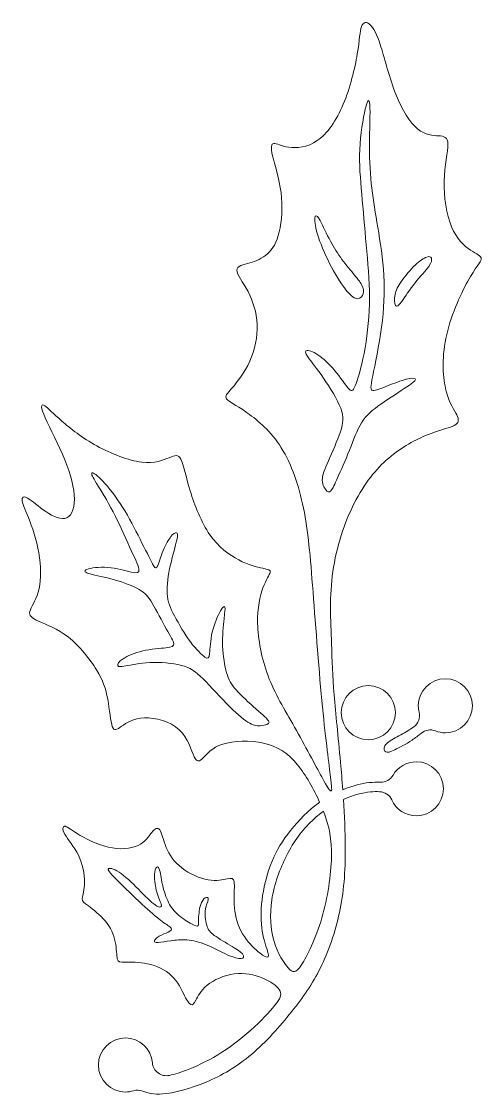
# Model space of a CAD drawing. Header units: millimetres. Extents: x 126 to 315, y -68 to 138.
# Drawn here: x 128.6 to 160.2, y 63.7 to 137.7 of the extents above; entities that cross this region are included whole.
import ezdxf

# ---------------------------------------------------------------- set-up
doc = ezdxf.new("R2010")
doc.units = ezdxf.units.MM
doc.header["$MEASUREMENT"] = 0
doc.layers.add('Layer 1', color=7, linetype='Continuous')

msp = doc.modelspace()

# ---------------------------------------------------------------- linework, layer by layer
at = {"layer": 'Layer 1', "lineweight": 20}
for points, knots in [([(149.0924, 83.8887), (148.6836, 84.8052), (148.1368, 85.7778), (147.572, 86.4739), (147.572, 86.4739), (146.882, 87.3246), (146.1642, 87.7635), (145.2332, 87.9668), (145.2332, 87.9668), (144.3021, 88.1702), (143.1568, 88.138), (142.4128, 87.8972), (142.4128, 87.8972), (141.6692, 87.6564), (141.3264, 87.2069), (141.0696, 86.9501), (141.0696, 86.9501), (140.8129, 86.6933), (140.6415, 86.6288), (140.4488, 87.0356), (140.4488, 87.0356), (140.2563, 87.4423), (140.0422, 88.32), (139.4214, 88.8926), (139.4214, 88.8926), (138.8007, 89.4651), (137.7731, 89.7331), (137.0185, 89.7061), (137.0185, 89.7061), (136.2641, 89.6794), (135.7821, 89.3583), (135.4503, 89.1282), (135.4503, 89.1282), (135.1188, 88.8981), (134.9365, 88.7588), (134.8134, 89.1066), (134.8134, 89.1066), (134.6906, 89.4545), (134.6263, 90.2896), (134.4979, 90.9959), (134.4979, 90.9959), (134.3695, 91.7022), (134.1768, 92.2804), (133.7219, 93.0243), (133.7219, 93.0243), (133.2671, 93.768), (132.5498, 94.6779), (131.7899, 95.2719), (131.7899, 95.2719), (131.0302, 95.8658), (130.2273, 96.1442), (129.7351, 96.3689), (129.7351, 96.3689), (129.2429, 96.5934), (129.0606, 96.765), (129.1302, 97.0539), (129.1302, 97.0539), (129.1999, 97.3427), (129.521, 97.7497), (129.703, 98.3757), (129.703, 98.3757), (129.8848, 99.0017), (129.9278, 99.8475), (129.8047, 100.7412), (129.8047, 100.7412), (129.6817, 101.6346), (129.3924, 102.5769), (129.1356, 103.2671), (129.1356, 103.2671), (128.8788, 103.9574), (128.654, 104.3963), (128.6057, 104.664), (128.6057, 104.664), (128.5577, 104.9314), (128.6861, 105.0278), (128.9805, 104.8618), (128.9805, 104.8618), (129.2746, 104.696), (129.7351, 104.2679), (130.2436, 103.9254), (130.2436, 103.9254), (130.7518, 103.5829), (131.3084, 103.3259), (131.6829, 103.5026), (131.6829, 103.5026), (132.0574, 103.679), (132.2503, 104.2895), (132.1914, 105.0814), (132.1914, 105.0814), (132.1326, 105.8732), (131.8219, 106.8474), (131.3724, 107.8855), (131.3724, 107.8855), (130.9232, 108.9236), (130.3343, 110.0263), (130.088, 110.6365), (130.088, 110.6365), (129.8419, 111.2464), (129.9385, 111.3641), (130.1632, 111.2251), (130.1632, 111.2251), (130.3877, 111.086), (130.7411, 110.6896), (131.3297, 110.1705), (131.3297, 110.1705), (131.9183, 109.6515), (132.7428, 109.0093), (133.7489, 108.4581), (133.7489, 108.4581), (134.7547, 107.9069), (135.943, 107.4467), (136.8367, 107.3397), (136.8367, 107.3397), (137.7301, 107.2326), (138.3299, 107.479), (138.7364, 107.6448), (138.7364, 107.6448), (139.143, 107.8105), (139.3573, 107.8965), (139.5391, 107.5324), (139.5391, 107.5324), (139.7209, 107.1686), (139.8711, 106.355), (140.1762, 105.3596), (140.1762, 105.3596), (140.4811, 104.3642), (140.9413, 103.1868), (141.5352, 102.3305), (141.5352, 102.3305), (142.1291, 101.4745), (142.8572, 100.939), (143.5208, 100.5965), (143.5208, 100.5965), (144.1842, 100.2543), (144.7837, 100.1043), (145.1689, 100.0186), (145.1689, 100.0186), (145.5541, 99.9332), (145.7257, 99.9116), (145.688, 99.7402), (145.688, 99.7402), (145.6507, 99.5691), (145.4043, 99.248), (145.1902, 98.6808), (145.1902, 98.6808), (144.9764, 98.1136), (144.7941, 97.3), (144.8211, 96.2243), (144.8211, 96.2243), (144.8478, 95.1488), (145.0834, 93.8107), (145.5383, 92.6013), (145.5383, 92.6013), (145.9931, 91.3921), (146.6674, 90.3108), (147.3684, 89.0693), (147.3684, 89.0693), (148.0693, 87.8278), (148.7975, 86.4256), (149.231, 85.639), (149.231, 85.639), (149.6642, 84.8523), (149.8035, 84.681), (149.8732, 84.6756), (149.8732, 84.6756), (149.9426, 84.6703), (149.9426, 84.831), (149.8249, 85.7836), (149.8249, 85.7836), (149.7072, 86.736), (149.4717, 88.4807), (149.2416, 90.9103), (149.2416, 90.9103), (149.0115, 93.3398), (148.7865, 96.4546), (148.5992, 98.8468), (148.5992, 98.8468), (148.412, 101.2388), (148.262, 102.9087), (147.9196, 104.4606), (147.9196, 104.4606), (147.5773, 106.0125), (147.0419, 107.4467), (146.3196, 108.5278), (146.3196, 108.5278), (145.5973, 109.6086), (144.6873, 110.3367), (143.997, 110.8129), (143.997, 110.8129), (143.3068, 111.2891), (142.8356, 111.5139), (142.6856, 111.7013), (142.6856, 111.7013), (142.5359, 111.8884), (142.7075, 112.0384), (143.0553, 112.4452), (143.0553, 112.4452), (143.4029, 112.8517), (143.9276, 113.5153), (144.2808, 114.2966), (144.2808, 114.2966), (144.6337, 115.0779), (144.816, 115.9772), (144.7837, 116.8175), (144.7837, 116.8175), (144.7516, 117.6575), (144.5053, 118.439), (144.1628, 119.092), (144.1628, 119.092), (143.8203, 119.7446), (143.3815, 120.2694), (143.3869, 120.5689), (143.3869, 120.5689), (143.3922, 120.8684), (143.8417, 120.9436), (144.2805, 121.072), (144.2805, 121.072), (144.7194, 121.2002), (145.1475, 121.3825), (145.5007, 121.7036), (145.5007, 121.7036), (145.8538, 122.0244), (146.1325, 122.4849), (146.3089, 123.2128), (146.3089, 123.2128), (146.4854, 123.9404), (146.5606, 124.9358), (146.4373, 125.9152), (146.4373, 125.9152), (146.3142, 126.8943), (145.9931, 127.8579), (145.8538, 128.4571), (145.8538, 128.4571), (145.7147, 129.0564), (145.7577, 129.2921), (145.9397, 129.3081), (145.9397, 129.3081), (146.1215, 129.3241), (146.4426, 129.1207), (146.9725, 129.0457), (146.9725, 129.0457), (147.5021, 128.9707), (148.2409, 129.0246), (148.9259, 129.5008), (148.9259, 129.5008), (149.6108, 129.977), (150.2424, 130.876), (150.7186, 132.0051), (150.7186, 132.0051), (151.1948, 133.1343), (151.5161, 134.4937), (151.6819, 135.4731), (151.6819, 135.4731), (151.8477, 136.4522), (151.8586, 137.0519), (151.9763, 137.3677), (151.9763, 137.3677), (152.094, 137.6832), (152.3188, 137.7155), (152.5542, 137.5068), (152.5542, 137.5068), (152.7897, 137.298), (153.036, 136.8483), (153.3142, 135.9706), (153.3142, 135.9706), (153.5923, 135.0932), (153.903, 133.7872), (154.3311, 132.7008), (154.3311, 132.7008), (154.759, 131.6146), (155.3049, 130.7476), (155.8401, 130.3088), (155.8401, 130.3088), (156.375, 129.87), (156.8998, 129.8593), (157.285, 129.8326), (157.285, 129.8326), (157.6702, 129.8059), (157.9165, 129.7627), (157.9219, 129.2598), (157.9219, 129.2598), (157.9272, 128.7569), (157.6918, 127.7933), (157.6648, 126.7069), (157.6648, 126.7069), (157.6381, 125.6208), (157.8204, 124.4113), (158.1736, 123.5657), (158.1736, 123.5657), (158.5265, 122.7203), (159.0512, 122.2385), (159.4794, 121.9494), (159.4794, 121.9494), (159.9073, 121.6606), (160.2391, 121.5643), (160.2177, 121.3395), (160.2177, 121.3395), (160.1964, 121.1147), (159.8216, 120.7614), (159.2918, 119.8087), (159.2918, 119.8087), (158.7622, 118.8563), (158.077, 117.3044), (157.7826, 115.8701), (157.7826, 115.8701), (157.4884, 114.4359), (157.5847, 113.1195), (157.8042, 112.2418), (157.8042, 112.2418), (158.0236, 111.3641), (158.366, 110.9253), (158.5321, 110.5935), (158.5321, 110.5935), (158.6978, 110.2617), (158.6872, 110.037), (158.35, 109.8603), (158.35, 109.8603), (158.0129, 109.6838), (157.3493, 109.5552), (156.5304, 109.2287), (156.5304, 109.2287), (155.7117, 108.9025), (154.7377, 108.3778), (153.8493, 107.6178), (153.8493, 107.6178), (152.961, 106.8581), (152.1581, 105.8625), (151.4785, 104.514), (151.4785, 104.514), (150.7989, 103.1654), (150.2421, 101.4635), (150.0021, 99.79), (150.0021, 99.79), (149.7623, 98.1194), (149.838, 96.476), (149.914, 94.8255), (149.914, 94.8255), (149.9475, 93.7071), (149.9817, 92.5957), (150.0865, 91.2877), (150.0865, 91.2877), (150.1914, 89.9765), (150.3683, 88.4671), (150.5312, 86.6288), (150.5312, 86.6288), (150.5841, 86.0322), (150.6358, 85.4001), (150.6817, 84.7584)], [0, 0, 0, 0, 0.0113636, 0.0113636, 0.0113636, 0.0113636, 0.0227273, 0.0227273, 0.0227273, 0.0227273, 0.0340909, 0.0340909, 0.0340909, 0.0340909, 0.0454545, 0.0454545, 0.0454545, 0.0454545, 0.0568182, 0.0568182, 0.0568182, 0.0568182, 0.0681818, 0.0681818, 0.0681818, 0.0681818, 0.0795455, 0.0795455, 0.0795455, 0.0795455, 0.0909091, 0.0909091, 0.0909091, 0.0909091, 0.1022727, 0.1022727, 0.1022727, 0.1022727, 0.1136364, 0.1136364, 0.1136364, 0.1136364, 0.125, 0.125, 0.125, 0.125, 0.1363636, 0.1363636, 0.1363636, 0.1363636, 0.1477273, 0.1477273, 0.1477273, 0.1477273, 0.1590909, 0.1590909, 0.1590909, 0.1590909, 0.1704545, 0.1704545, 0.1704545, 0.1704545, 0.1818182, 0.1818182, 0.1818182, 0.1818182, 0.1931818, 0.1931818, 0.1931818, 0.1931818, 0.2045455, 0.2045455, 0.2045455, 0.2045455, 0.2159091, 0.2159091, 0.2159091, 0.2159091, 0.2272727, 0.2272727, 0.2272727, 0.2272727, 0.2386364, 0.2386364, 0.2386364, 0.2386364, 0.25, 0.25, 0.25, 0.25, 0.2613636, 0.2613636, 0.2613636, 0.2613636, 0.2727273, 0.2727273, 0.2727273, 0.2727273, 0.2840909, 0.2840909, 0.2840909, 0.2840909, 0.2954545, 0.2954545, 0.2954545, 0.2954545, 0.3068182, 0.3068182, 0.3068182, 0.3068182, 0.3181818, 0.3181818, 0.3181818, 0.3181818, 0.3295455, 0.3295455, 0.3295455, 0.3295455, 0.3409091, 0.3409091, 0.3409091, 0.3409091, 0.3522727, 0.3522727, 0.3522727, 0.3522727, 0.3636364, 0.3636364, 0.3636364, 0.3636364, 0.375, 0.375, 0.375, 0.375, 0.3863636, 0.3863636, 0.3863636, 0.3863636, 0.3977273, 0.3977273, 0.3977273, 0.3977273, 0.4090909, 0.4090909, 0.4090909, 0.4090909, 0.4204545, 0.4204545, 0.4204545, 0.4204545, 0.4318182, 0.4318182, 0.4318182, 0.4318182, 0.4431818, 0.4431818, 0.4431818, 0.4431818, 0.4545455, 0.4545455, 0.4545455, 0.4545455, 0.4659091, 0.4659091, 0.4659091, 0.4659091, 0.4772727, 0.4772727, 0.4772727, 0.4772727, 0.4886364, 0.4886364, 0.4886364, 0.4886364, 0.5, 0.5, 0.5, 0.5, 0.5113636, 0.5113636, 0.5113636, 0.5113636, 0.5227273, 0.5227273, 0.5227273, 0.5227273, 0.5340909, 0.5340909, 0.5340909, 0.5340909, 0.5454545, 0.5454545, 0.5454545, 0.5454545, 0.5568182, 0.5568182, 0.5568182, 0.5568182, 0.5681818, 0.5681818, 0.5681818, 0.5681818, 0.5795455, 0.5795455, 0.5795455, 0.5795455, 0.5909091, 0.5909091, 0.5909091, 0.5909091, 0.6022727, 0.6022727, 0.6022727, 0.6022727, 0.6136364, 0.6136364, 0.6136364, 0.6136364, 0.625, 0.625, 0.625, 0.625, 0.6363636, 0.6363636, 0.6363636, 0.6363636, 0.6477273, 0.6477273, 0.6477273, 0.6477273, 0.6590909, 0.6590909, 0.6590909, 0.6590909, 0.6704545, 0.6704545, 0.6704545, 0.6704545, 0.6818182, 0.6818182, 0.6818182, 0.6818182, 0.6931818, 0.6931818, 0.6931818, 0.6931818, 0.7045455, 0.7045455, 0.7045455, 0.7045455, 0.7159091, 0.7159091, 0.7159091, 0.7159091, 0.7272727, 0.7272727, 0.7272727, 0.7272727, 0.7386364, 0.7386364, 0.7386364, 0.7386364, 0.75, 0.75, 0.75, 0.75, 0.7613636, 0.7613636, 0.7613636, 0.7613636, 0.7727273, 0.7727273, 0.7727273, 0.7727273, 0.7840909, 0.7840909, 0.7840909, 0.7840909, 0.7954545, 0.7954545, 0.7954545, 0.7954545, 0.8068182, 0.8068182, 0.8068182, 0.8068182, 0.8181818, 0.8181818, 0.8181818, 0.8181818, 0.8295455, 0.8295455, 0.8295455, 0.8295455, 0.8409091, 0.8409091, 0.8409091, 0.8409091, 0.8522727, 0.8522727, 0.8522727, 0.8522727, 0.8636364, 0.8636364, 0.8636364, 0.8636364, 0.875, 0.875, 0.875, 0.875, 0.8863636, 0.8863636, 0.8863636, 0.8863636, 0.8977273, 0.8977273, 0.8977273, 0.8977273, 0.9090909, 0.9090909, 0.9090909, 0.9090909, 0.9204545, 0.9204545, 0.9204545, 0.9204545, 0.9318182, 0.9318182, 0.9318182, 0.9318182, 0.9431818, 0.9431818, 0.9431818, 0.9431818, 0.9545455, 0.9545455, 0.9545455, 0.9545455, 0.9659091, 0.9659091, 0.9659091, 0.9659091, 0.9772727, 0.9772727, 0.9772727, 0.9772727, 1, 1, 1, 1]), ([(150.4159, 106.4547), (150.6513, 106.9872), (150.9831, 107.7472), (151.2559, 108.4348), (151.2559, 108.4348), (151.529, 109.1224), (151.7431, 109.7382), (152.0935, 110.2277), (152.0935, 110.2277), (152.444, 110.7173), (152.9312, 111.0814), (153.5384, 111.4933), (153.5384, 111.4933), (154.1457, 111.9054), (154.8738, 112.3658), (155.2697, 112.6466), (155.2697, 112.6466), (155.6656, 112.9277), (155.7301, 113.0294), (155.6634, 113.0828), (155.6634, 113.0828), (155.5964, 113.1364), (155.3981, 113.1418), (155.0505, 113.051), (155.0505, 113.051), (154.7027, 112.96), (154.2047, 112.7724), (153.7634, 112.5959), (153.7634, 112.5959), (153.3219, 112.4195), (152.9363, 112.2532), (152.7545, 112.2746), (152.7545, 112.2746), (152.5724, 112.2962), (152.594, 112.5049), (152.7464, 113.2782), (152.7464, 113.2782), (152.8989, 114.0515), (153.1828, 115.3893), (153.3513, 116.6388), (153.3513, 116.6388), (153.5197, 117.8883), (153.5734, 119.05), (153.5093, 120.2084), (153.5093, 120.2084), (153.445, 121.3669), (153.2627, 122.5232), (153.0996, 123.513), (153.0996, 123.513), (152.9365, 124.5031), (152.7918, 125.3276), (152.6877, 126.2183), (152.6877, 126.2183), (152.5833, 127.1093), (152.519, 128.0676), (152.519, 129.1511), (152.519, 129.1511), (152.519, 130.2348), (152.5833, 131.4442), (152.5513, 131.9634), (152.5513, 131.9634), (152.519, 132.4826), (152.3906, 132.311), (152.2355, 131.6717), (152.2355, 131.6717), (152.0804, 131.0321), (151.8982, 129.9243), (151.8528, 128.8916), (151.8528, 128.8916), (151.8071, 127.8588), (151.8984, 126.9006), (151.9945, 125.8171), (151.9945, 125.8171), (152.0909, 124.7334), (152.1926, 123.5239), (152.2996, 122.3145), (152.2996, 122.3145), (152.4066, 121.105), (152.519, 119.8953), (152.519, 118.6886), (152.519, 118.6886), (152.519, 117.4818), (152.4066, 116.2777), (152.2222, 115.2209), (152.2222, 115.2209), (152.0375, 114.1639), (151.7804, 113.2539), (151.6013, 112.7564), (151.6013, 112.7564), (151.4219, 112.2588), (151.3203, 112.1729), (151.1251, 112.3629), (151.1251, 112.3629), (150.9297, 112.553), (150.6404, 113.0187), (150.2792, 113.4709), (150.2792, 113.4709), (149.9181, 113.9231), (149.4846, 114.3619), (149.1047, 114.6401), (149.1047, 114.6401), (148.7249, 114.9185), (148.3982, 115.0362), (148.2378, 115.0308), (148.2378, 115.0308), (148.0773, 115.0255), (148.0827, 114.8971), (148.2885, 114.5869), (148.2885, 114.5869), (148.4946, 114.2765), (148.9016, 113.7838), (149.3562, 113.1311), (149.3562, 113.1311), (149.811, 112.4782), (150.3144, 111.6646), (150.5419, 111.0547), (150.5419, 111.0547), (150.7693, 110.4447), (150.7207, 110.0377), (150.5176, 109.4331), (150.5176, 109.4331), (150.3142, 108.8285), (149.9555, 108.0256), (149.6933, 107.4263), (149.6933, 107.4263), (149.4312, 106.8271), (149.2652, 106.4307), (149.2732, 106.0911), (149.2732, 106.0911), (149.2812, 105.7513), (149.4635, 105.4674), (149.597, 105.347), (149.597, 105.347), (149.7307, 105.2266), (149.8166, 105.2696), (149.9288, 105.4433), (149.9288, 105.4433), (150.0411, 105.6171), (150.1805, 105.9225), (150.4159, 106.4547)], [0, 0, 0, 0, 0.0277778, 0.0277778, 0.0277778, 0.0277778, 0.0555556, 0.0555556, 0.0555556, 0.0555556, 0.0833333, 0.0833333, 0.0833333, 0.0833333, 0.1111111, 0.1111111, 0.1111111, 0.1111111, 0.1388889, 0.1388889, 0.1388889, 0.1388889, 0.1666667, 0.1666667, 0.1666667, 0.1666667, 0.1944444, 0.1944444, 0.1944444, 0.1944444, 0.2222222, 0.2222222, 0.2222222, 0.2222222, 0.25, 0.25, 0.25, 0.25, 0.2777778, 0.2777778, 0.2777778, 0.2777778, 0.3055556, 0.3055556, 0.3055556, 0.3055556, 0.3333333, 0.3333333, 0.3333333, 0.3333333, 0.3611111, 0.3611111, 0.3611111, 0.3611111, 0.3888889, 0.3888889, 0.3888889, 0.3888889, 0.4166667, 0.4166667, 0.4166667, 0.4166667, 0.4444444, 0.4444444, 0.4444444, 0.4444444, 0.4722222, 0.4722222, 0.4722222, 0.4722222, 0.5, 0.5, 0.5, 0.5, 0.5277778, 0.5277778, 0.5277778, 0.5277778, 0.5555556, 0.5555556, 0.5555556, 0.5555556, 0.5833333, 0.5833333, 0.5833333, 0.5833333, 0.6111111, 0.6111111, 0.6111111, 0.6111111, 0.6388889, 0.6388889, 0.6388889, 0.6388889, 0.6666667, 0.6666667, 0.6666667, 0.6666667, 0.6944444, 0.6944444, 0.6944444, 0.6944444, 0.7222222, 0.7222222, 0.7222222, 0.7222222, 0.75, 0.75, 0.75, 0.75, 0.7777778, 0.7777778, 0.7777778, 0.7777778, 0.8055556, 0.8055556, 0.8055556, 0.8055556, 0.8333333, 0.8333333, 0.8333333, 0.8333333, 0.8611111, 0.8611111, 0.8611111, 0.8611111, 0.8888889, 0.8888889, 0.8888889, 0.8888889, 0.9166667, 0.9166667, 0.9166667, 0.9166667, 0.9444444, 0.9444444, 0.9444444, 0.9444444, 1, 1, 1, 1]), ([(151.4006, 120.3475), (151.1331, 120.6713), (150.8064, 121.0677), (150.5203, 121.4662), (150.5203, 121.4662), (150.2341, 121.8647), (149.9877, 122.2664), (149.7363, 122.756), (149.7363, 122.756), (149.4848, 123.2455), (149.2278, 123.8237), (149.0513, 124.1099), (149.0513, 124.1099), (148.8746, 124.3963), (148.7783, 124.3907), (148.7623, 124.1552), (148.7623, 124.1552), (148.746, 123.9198), (148.8106, 123.4543), (149.0111, 122.839), (149.0111, 122.839), (149.2118, 122.2235), (149.5489, 121.4582), (149.9101, 120.7786), (149.9101, 120.7786), (150.2712, 120.099), (150.6569, 119.5046), (150.9698, 119.1301), (150.9698, 119.1301), (151.2829, 118.7556), (151.5236, 118.6002), (151.7135, 118.6029), (151.7135, 118.6029), (151.9035, 118.6056), (152.0428, 118.7665), (152.0962, 118.9456), (152.0962, 118.9456), (152.1499, 119.1247), (152.1176, 119.323), (151.9972, 119.5475), (151.9972, 119.5475), (151.8768, 119.7723), (151.6681, 120.024), (151.4006, 120.3475)], [0, 0, 0, 0, 0.0833333, 0.0833333, 0.0833333, 0.0833333, 0.1666667, 0.1666667, 0.1666667, 0.1666667, 0.25, 0.25, 0.25, 0.25, 0.3333333, 0.3333333, 0.3333333, 0.3333333, 0.4166667, 0.4166667, 0.4166667, 0.4166667, 0.5, 0.5, 0.5, 0.5, 0.5833333, 0.5833333, 0.5833333, 0.5833333, 0.6666667, 0.6666667, 0.6666667, 0.6666667, 0.75, 0.75, 0.75, 0.75, 0.8333333, 0.8333333, 0.8333333, 0.8333333, 1, 1, 1, 1]), ([(154.7319, 119.8072), (154.9806, 120.1631), (155.3394, 120.6126), (155.6629, 120.9228), (155.6629, 120.9228), (155.9867, 121.2332), (156.276, 121.4048), (156.4658, 121.4715), (156.4658, 121.4715), (156.6559, 121.5385), (156.7469, 121.5009), (156.7843, 121.3941), (156.7843, 121.3941), (156.8219, 121.2871), (156.8056, 121.1101), (156.6051, 120.8266), (156.6051, 120.8266), (156.4044, 120.5431), (156.019, 120.1521), (155.6605, 119.6975), (155.6605, 119.6975), (155.302, 119.2427), (154.9702, 118.7233), (154.7428, 118.4184), (154.7428, 118.4184), (154.5154, 118.1133), (154.3921, 118.0223), (154.32, 118.1427), (154.32, 118.1427), (154.2476, 118.2631), (154.2263, 118.5951), (154.285, 118.892), (154.285, 118.892), (154.344, 119.189), (154.4831, 119.4514), (154.7319, 119.8072)], [0, 0, 0, 0, 0.1, 0.1, 0.1, 0.1, 0.2, 0.2, 0.2, 0.2, 0.3, 0.3, 0.3, 0.3, 0.4, 0.4, 0.4, 0.4, 0.5, 0.5, 0.5, 0.5, 0.6, 0.6, 0.6, 0.6, 0.7, 0.7, 0.7, 0.7, 0.8, 0.8, 0.8, 0.8, 1, 1, 1, 1]), ([(144.7026, 90.3299), (144.2344, 90.7391), (143.6885, 91.2425), (143.3354, 91.6411), (143.3354, 91.6411), (142.9822, 92.0399), (142.8213, 92.3343), (142.6849, 92.8185), (142.6849, 92.8185), (142.5485, 93.3029), (142.4361, 93.9772), (142.4121, 94.6702), (142.4121, 94.6702), (142.3878, 95.3631), (142.4524, 96.0752), (142.5058, 96.5434), (142.5058, 96.5434), (142.5592, 97.0116), (142.6022, 97.2364), (142.5728, 97.3328), (142.5728, 97.3328), (142.5432, 97.4291), (142.4415, 97.3968), (142.265, 97.0893), (142.265, 97.0893), (142.0883, 96.7815), (141.8366, 96.1981), (141.7002, 95.6202), (141.7002, 95.6202), (141.5638, 95.0422), (141.5425, 94.4694), (141.5051, 94.1459), (141.5051, 94.1459), (141.4677, 93.8221), (141.4138, 93.7469), (141.1946, 93.894), (141.1946, 93.894), (140.9752, 94.0413), (140.5898, 94.4107), (140.1939, 94.9456), (140.1939, 94.9456), (139.7978, 95.4808), (139.391, 96.1823), (139.0969, 96.7386), (139.0969, 96.7386), (138.8024, 97.2951), (138.6202, 97.7075), (138.5855, 98.2772), (138.5855, 98.2772), (138.5507, 98.8471), (138.6634, 99.5752), (138.8185, 100.2601), (138.8185, 100.2601), (138.9736, 100.9451), (139.1719, 101.5873), (139.2546, 101.9645), (139.2546, 101.9645), (139.3376, 102.3419), (139.3053, 102.4543), (139.2253, 102.473), (139.2253, 102.473), (139.1449, 102.4919), (139.0165, 102.4167), (138.8507, 102.2135), (138.8507, 102.2135), (138.6847, 102.0101), (138.4813, 101.6783), (138.3129, 101.2584), (138.3129, 101.2584), (138.1442, 100.8383), (138.0102, 100.3296), (137.9061, 100.1371), (137.9061, 100.1371), (137.8017, 99.9444), (137.7265, 100.0674), (137.5153, 100.474), (137.5153, 100.474), (137.3039, 100.8808), (136.9561, 101.5713), (136.5843, 102.299), (136.5843, 102.299), (136.2124, 103.0269), (135.8161, 103.7921), (135.3559, 104.4904), (135.3559, 104.4904), (134.8957, 105.189), (134.3712, 105.8205), (134.01, 106.1817), (134.01, 106.1817), (133.6489, 106.5428), (133.4506, 106.6341), (133.4025, 106.578), (133.4025, 106.578), (133.3545, 106.5217), (133.4561, 106.3181), (133.7316, 105.8635), (133.7316, 105.8635), (134.0074, 105.4086), (134.4569, 104.7018), (134.8741, 103.9045), (134.8741, 103.9045), (135.2916, 103.1072), (135.6772, 102.2189), (136.0034, 101.5045), (136.0034, 101.5045), (136.3299, 100.79), (136.5976, 100.2495), (136.6403, 99.9713), (136.6403, 99.9713), (136.6833, 99.6929), (136.501, 99.6767), (136.1051, 99.7621), (136.1051, 99.7621), (135.7093, 99.8478), (135.0988, 100.0354), (134.4996, 100.0834), (134.4996, 100.0834), (133.9003, 100.1317), (133.3115, 100.0405), (133.0627, 99.9417), (133.0627, 99.9417), (132.8137, 99.8427), (132.9049, 99.7356), (133.2795, 99.6286), (133.2795, 99.6286), (133.654, 99.5216), (134.3124, 99.4145), (134.9598, 99.2327), (134.9598, 99.2327), (135.6073, 99.0507), (136.2445, 98.7937), (136.6617, 98.5556), (136.6617, 98.5556), (137.0792, 98.3175), (137.2772, 98.098), (137.5661, 97.6138), (137.5661, 97.6138), (137.8551, 97.1294), (138.2352, 96.3801), (138.5294, 95.8505), (138.5294, 95.8505), (138.8238, 95.3206), (139.0325, 95.01), (139.0539, 94.8282), (139.0539, 94.8282), (139.0755, 94.6464), (138.9092, 94.5925), (138.508, 94.5444), (138.508, 94.5444), (138.1068, 94.4964), (137.4697, 94.4534), (136.9054, 94.325), (136.9054, 94.325), (136.3408, 94.1966), (135.8481, 93.9826), (135.5513, 93.7847), (135.5513, 93.7847), (135.2542, 93.5867), (135.1525, 93.4044), (135.1819, 93.3136), (135.1819, 93.3136), (135.2112, 93.2226), (135.3721, 93.2226), (135.7413, 93.2894), (135.7413, 93.2894), (136.1105, 93.3563), (136.6886, 93.4903), (137.4029, 93.5224), (137.4029, 93.5224), (138.1173, 93.5546), (138.9685, 93.4847), (139.5704, 93.327), (139.5704, 93.327), (140.1723, 93.1692), (140.5257, 92.9229), (141.0607, 92.3986), (141.0607, 92.3986), (141.5959, 91.8741), (142.3133, 91.0712), (142.8992, 90.4826), (142.8992, 90.4826), (143.4852, 89.894), (143.94, 89.519), (144.2745, 89.3346), (144.2745, 89.3346), (144.6089, 89.1498), (144.823, 89.1554), (145.0825, 89.1795), (145.0825, 89.1795), (145.3422, 89.2035), (145.6473, 89.2464), (145.6045, 89.4256), (145.6045, 89.4256), (145.5618, 89.6047), (145.1708, 89.9207), (144.7026, 90.3299)], [0, 0, 0, 0, 0.02, 0.02, 0.02, 0.02, 0.04, 0.04, 0.04, 0.04, 0.06, 0.06, 0.06, 0.06, 0.08, 0.08, 0.08, 0.08, 0.1, 0.1, 0.1, 0.1, 0.12, 0.12, 0.12, 0.12, 0.14, 0.14, 0.14, 0.14, 0.16, 0.16, 0.16, 0.16, 0.18, 0.18, 0.18, 0.18, 0.2, 0.2, 0.2, 0.2, 0.22, 0.22, 0.22, 0.22, 0.24, 0.24, 0.24, 0.24, 0.26, 0.26, 0.26, 0.26, 0.28, 0.28, 0.28, 0.28, 0.3, 0.3, 0.3, 0.3, 0.32, 0.32, 0.32, 0.32, 0.34, 0.34, 0.34, 0.34, 0.36, 0.36, 0.36, 0.36, 0.38, 0.38, 0.38, 0.38, 0.4, 0.4, 0.4, 0.4, 0.42, 0.42, 0.42, 0.42, 0.44, 0.44, 0.44, 0.44, 0.46, 0.46, 0.46, 0.46, 0.48, 0.48, 0.48, 0.48, 0.5, 0.5, 0.5, 0.5, 0.52, 0.52, 0.52, 0.52, 0.54, 0.54, 0.54, 0.54, 0.56, 0.56, 0.56, 0.56, 0.58, 0.58, 0.58, 0.58, 0.6, 0.6, 0.6, 0.6, 0.62, 0.62, 0.62, 0.62, 0.64, 0.64, 0.64, 0.64, 0.66, 0.66, 0.66, 0.66, 0.68, 0.68, 0.68, 0.68, 0.7, 0.7, 0.7, 0.7, 0.72, 0.72, 0.72, 0.72, 0.74, 0.74, 0.74, 0.74, 0.76, 0.76, 0.76, 0.76, 0.78, 0.78, 0.78, 0.78, 0.8, 0.8, 0.8, 0.8, 0.82, 0.82, 0.82, 0.82, 0.84, 0.84, 0.84, 0.84, 0.86, 0.86, 0.86, 0.86, 0.88, 0.88, 0.88, 0.88, 0.9, 0.9, 0.9, 0.9, 0.92, 0.92, 0.92, 0.92, 0.94, 0.94, 0.94, 0.94, 0.96, 0.96, 0.96, 0.96, 1, 1, 1, 1]), ([(154.3081, 90.0693), (154.3081, 89.0406), (153.4744, 88.2069), (152.4457, 88.2069), (152.4457, 88.2069), (151.4171, 88.2069), (150.5834, 89.0406), (150.5834, 90.0693), (150.5834, 90.0693), (150.5834, 91.0979), (151.4171, 91.9316), (152.4457, 91.9316), (152.4457, 91.9316), (153.4744, 91.9316), (154.3081, 91.0979), (154.3081, 90.0693)], [0, 0, 0, 0, 0.2, 0.2, 0.2, 0.2, 0.4, 0.4, 0.4, 0.4, 0.6, 0.6, 0.6, 0.6, 1, 1, 1, 1]), ([(155.9401, 90.0976), (155.9051, 90.2406), (155.8862, 90.3904), (155.8862, 90.5442), (155.8862, 90.5442), (155.8862, 91.5729), (156.7199, 92.4066), (157.7486, 92.4066), (157.7486, 92.4066), (158.7772, 92.4066), (159.6109, 91.5729), (159.6109, 90.5442), (159.6109, 90.5442), (159.6109, 89.5156), (158.7772, 88.6819), (157.7486, 88.6819), (157.7486, 88.6819), (157.508, 88.6819), (157.2779, 88.7278), (157.0668, 88.8105), (157.0668, 88.8105), (156.7304, 88.9428), (156.3748, 88.8867), (156.0954, 88.6571), (156.0954, 88.6571), (155.8918, 88.4897), (155.6809, 88.3273), (155.4556, 88.1766), (155.4556, 88.1766), (155.0425, 87.9003), (154.5794, 87.6618), (154.2612, 87.512), (154.2612, 87.512), (153.9428, 87.3622), (153.7688, 87.3004), (153.6498, 87.3605), (153.6498, 87.3605), (153.5309, 87.4207), (153.4663, 87.603), (153.576, 87.7834), (153.576, 87.7834), (153.6858, 87.9639), (153.9697, 88.1435), (154.2986, 88.3307), (154.2986, 88.3307), (154.6277, 88.5181), (155.0025, 88.7134), (155.2658, 88.8753), (155.2658, 88.8753), (155.3971, 88.9559), (155.5013, 89.0285), (155.5879, 89.095), (155.5879, 89.095), (155.9008, 89.3348), (156.0343, 89.7149), (155.9401, 90.0976)], [0, 0, 0, 0, 0.0666667, 0.0666667, 0.0666667, 0.0666667, 0.1333333, 0.1333333, 0.1333333, 0.1333333, 0.2, 0.2, 0.2, 0.2, 0.2666667, 0.2666667, 0.2666667, 0.2666667, 0.3333333, 0.3333333, 0.3333333, 0.3333333, 0.4, 0.4, 0.4, 0.4, 0.4666667, 0.4666667, 0.4666667, 0.4666667, 0.5333333, 0.5333333, 0.5333333, 0.5333333, 0.6, 0.6, 0.6, 0.6, 0.6666667, 0.6666667, 0.6666667, 0.6666667, 0.7333333, 0.7333333, 0.7333333, 0.7333333, 0.8, 0.8, 0.8, 0.8, 0.8666667, 0.8666667, 0.8666667, 0.8666667, 1, 1, 1, 1]), ([(150.6817, 84.7584), (150.7127, 84.7713), (150.744, 84.7839), (150.7749, 84.796), (150.7749, 84.796), (151.4059, 85.0475), (151.979, 85.1924), (152.4967, 85.2487), (152.4967, 85.2487), (152.7705, 85.2785), (153.0292, 85.2836), (153.2807, 85.2773), (153.2807, 85.2773), (153.6443, 85.2681), (153.9608, 85.4448), (154.144, 85.7591), (154.144, 85.7591), (154.4666, 86.313), (155.067, 86.6853), (155.7544, 86.6853), (155.7544, 86.6853), (156.783, 86.6853), (157.6168, 85.8516), (157.6168, 84.823), (157.6168, 84.823), (157.6168, 83.7943), (156.783, 82.9606), (155.7544, 82.9606), (155.7544, 82.9606), (154.9998, 82.9606), (154.3501, 83.4096), (154.0576, 84.0545), (154.0576, 84.0545), (153.9035, 84.3946), (153.5933, 84.605), (153.2205, 84.6232), (153.2205, 84.6232), (153.0239, 84.6327), (152.8147, 84.6312), (152.5829, 84.6094), (152.5829, 84.6094), (152.0647, 84.5606), (151.4329, 84.4106), (150.7292, 84.0868)], [0, 0, 0, 0, 0.0833333, 0.0833333, 0.0833333, 0.0833333, 0.1666667, 0.1666667, 0.1666667, 0.1666667, 0.25, 0.25, 0.25, 0.25, 0.3333333, 0.3333333, 0.3333333, 0.3333333, 0.4166667, 0.4166667, 0.4166667, 0.4166667, 0.5, 0.5, 0.5, 0.5, 0.5833333, 0.5833333, 0.5833333, 0.5833333, 0.6666667, 0.6666667, 0.6666667, 0.6666667, 0.75, 0.75, 0.75, 0.75, 0.8333333, 0.8333333, 0.8333333, 0.8333333, 1, 1, 1, 1]), ([(150.7273, 84.0868), (150.7989, 82.9674), (150.8501, 81.8424), (150.8576, 80.8385), (150.8576, 80.8385), (150.871, 79.0539), (150.7479, 77.6514), (150.4562, 76.2896), (150.4562, 76.2896), (150.1647, 74.9277), (149.7045, 73.6059), (149.1506, 72.4848), (149.1506, 72.4848), (148.5967, 71.3637), (147.9492, 70.4428), (147.1492, 69.4421), (147.1492, 69.4421), (146.3492, 68.4416), (145.3963, 67.3603), (144.3982, 66.5149), (144.3982, 66.5149), (143.4004, 65.6695), (142.3565, 65.0591), (141.2701, 64.6016), (141.2701, 64.6016), (140.184, 64.1443), (139.0546, 63.8387), (138.2653, 63.7856), (138.2653, 63.7856), (137.6736, 63.7458), (137.2719, 63.8472), (136.9187, 63.9844), (136.9187, 63.9844), (136.7049, 64.0674), (136.4962, 64.0742), (136.2772, 64.0055), (136.2772, 64.0055), (136.1008, 63.9504), (135.9132, 63.9203), (135.7187, 63.9203), (135.7187, 63.9203), (134.6901, 63.9203), (133.8564, 64.754), (133.8564, 65.7827), (133.8564, 65.7827), (133.8564, 66.8113), (134.6901, 67.645), (135.7187, 67.645), (135.7187, 67.645), (136.6954, 67.645), (137.4969, 66.8933), (137.5748, 65.9368), (137.5748, 65.9368), (137.5983, 65.6484), (137.7309, 65.4096), (137.9629, 65.2368), (137.9629, 65.2368), (138.1952, 65.0642), (138.4622, 65.006), (138.7449, 65.0664), (138.7449, 65.0664), (139.0823, 65.1385), (139.5405, 65.2666), (140.1413, 65.5089), (140.1413, 65.5089), (140.7779, 65.7657), (141.5755, 66.1511), (142.3648, 66.6593), (142.3648, 66.6593), (143.1541, 67.1676), (143.9354, 67.7994), (144.6043, 68.42), (144.6043, 68.42), (145.2732, 69.0406), (145.8298, 69.6511), (146.1349, 70.0685), (146.1349, 70.0685), (146.4397, 70.4858), (146.4936, 70.7105), (146.3142, 70.9756), (146.3142, 70.9756), (146.1351, 71.2404), (145.7227, 71.5454), (145.1689, 71.7729), (145.1689, 71.7729), (144.6152, 72.0003), (143.9194, 72.1503), (143.2157, 72.0619), (143.2157, 72.0619), (142.5121, 71.9736), (141.8, 71.6471), (141.3478, 71.278), (141.3478, 71.278), (140.8959, 70.9088), (140.7029, 70.4964), (140.5638, 70.245), (140.5638, 70.245), (140.4248, 69.9935), (140.3391, 69.9025), (140.2294, 69.9479), (140.2294, 69.9479), (140.1197, 69.9933), (139.9859, 70.1756), (139.7879, 70.5554), (139.7879, 70.5554), (139.5901, 70.9353), (139.3277, 71.5134), (138.8915, 71.9389), (138.8915, 71.9389), (138.4556, 72.3641), (137.8452, 72.6372), (137.2459, 72.7629), (137.2459, 72.7629), (136.6466, 72.8886), (136.0578, 72.8673), (135.6993, 72.8593), (135.6993, 72.8593), (135.3408, 72.8513), (135.2122, 72.8566), (135.1559, 73.092), (135.1559, 73.092), (135.0998, 73.3275), (135.1161, 73.7932), (135.0144, 74.2775), (135.0144, 74.2775), (134.9127, 74.7617), (134.6933, 75.2648), (134.3348, 75.7036), (134.3348, 75.7036), (133.9763, 76.1422), (133.4782, 76.5172), (133.1678, 76.7447), (133.1678, 76.7447), (132.8576, 76.9718), (132.7346, 77.0524), (132.7452, 77.2692), (132.7452, 77.2692), (132.7559, 77.4857), (132.9006, 77.8391), (132.9032, 78.3769), (132.9032, 78.3769), (132.9059, 78.9145), (132.7666, 79.6371), (132.4749, 80.2417), (132.4749, 80.2417), (132.1833, 80.8463), (131.7392, 81.3337), (131.5411, 81.6815), (131.5411, 81.6815), (131.3431, 82.0291), (131.3914, 82.238), (131.5251, 82.2434), (131.5251, 82.2434), (131.6588, 82.2487), (131.8783, 82.0504), (132.3974, 81.7346), (132.3974, 81.7346), (132.9163, 81.4191), (133.7353, 80.9856), (134.5273, 80.8009), (134.5273, 80.8009), (135.3192, 80.6162), (136.0845, 80.6808), (136.585, 80.9162), (136.585, 80.9162), (137.0852, 81.1514), (137.3209, 81.5584), (137.535, 81.8179), (137.535, 81.8179), (137.7488, 82.0774), (137.9418, 82.1897), (138.0835, 81.9917), (138.0835, 81.9917), (138.2253, 81.7939), (138.3163, 81.2851), (138.5277, 80.7822), (138.5277, 80.7822), (138.7391, 80.2793), (139.0709, 79.7815), (139.5954, 79.3721), (139.5954, 79.3721), (140.1197, 78.9628), (140.8369, 78.6417), (141.4175, 78.5427), (141.4175, 78.5427), (141.998, 78.4437), (142.4422, 78.5667), (142.7339, 78.6204), (142.7339, 78.6204), (143.0254, 78.6738), (143.1648, 78.6577), (143.2051, 78.4036), (143.2051, 78.4036), (143.2451, 78.1495), (143.1861, 77.6568), (143.2021, 77.0709), (143.2021, 77.0709), (143.2182, 76.485), (143.3094, 75.8053), (143.5635, 75.2301), (143.5635, 75.2301), (143.8177, 74.6549), (144.2351, 74.1838), (144.5883, 73.844), (144.5883, 73.844), (144.9414, 73.5042), (145.2305, 73.2954), (145.3963, 73.2284), (145.3963, 73.2284), (145.5621, 73.1614), (145.6053, 73.2367), (145.5249, 73.5391), (145.5249, 73.5391), (145.4446, 73.8413), (145.2412, 74.3711), (145.1368, 75.0027), (145.1368, 75.0027), (145.0325, 75.634), (145.0271, 76.3675), (145.1235, 77.1568), (145.1235, 77.1568), (145.2196, 77.9459), (145.4179, 78.7917), (145.7041, 79.5543), (145.7041, 79.5543), (145.9902, 80.3167), (146.3652, 80.9963), (146.8897, 81.6946), (146.8897, 81.6946), (147.414, 82.3929), (148.0883, 83.1104), (148.7705, 83.6482), (148.7705, 83.6482), (148.8778, 83.7327), (148.9851, 83.813), (149.0924, 83.8887)], [0, 0, 0, 0, 0.0166667, 0.0166667, 0.0166667, 0.0166667, 0.0333333, 0.0333333, 0.0333333, 0.0333333, 0.05, 0.05, 0.05, 0.05, 0.0666667, 0.0666667, 0.0666667, 0.0666667, 0.0833333, 0.0833333, 0.0833333, 0.0833333, 0.1, 0.1, 0.1, 0.1, 0.1166667, 0.1166667, 0.1166667, 0.1166667, 0.1333333, 0.1333333, 0.1333333, 0.1333333, 0.15, 0.15, 0.15, 0.15, 0.1666667, 0.1666667, 0.1666667, 0.1666667, 0.1833333, 0.1833333, 0.1833333, 0.1833333, 0.2, 0.2, 0.2, 0.2, 0.2166667, 0.2166667, 0.2166667, 0.2166667, 0.2333333, 0.2333333, 0.2333333, 0.2333333, 0.25, 0.25, 0.25, 0.25, 0.2666667, 0.2666667, 0.2666667, 0.2666667, 0.2833333, 0.2833333, 0.2833333, 0.2833333, 0.3, 0.3, 0.3, 0.3, 0.3166667, 0.3166667, 0.3166667, 0.3166667, 0.3333333, 0.3333333, 0.3333333, 0.3333333, 0.35, 0.35, 0.35, 0.35, 0.3666667, 0.3666667, 0.3666667, 0.3666667, 0.3833333, 0.3833333, 0.3833333, 0.3833333, 0.4, 0.4, 0.4, 0.4, 0.4166667, 0.4166667, 0.4166667, 0.4166667, 0.4333333, 0.4333333, 0.4333333, 0.4333333, 0.45, 0.45, 0.45, 0.45, 0.4666667, 0.4666667, 0.4666667, 0.4666667, 0.4833333, 0.4833333, 0.4833333, 0.4833333, 0.5, 0.5, 0.5, 0.5, 0.5166667, 0.5166667, 0.5166667, 0.5166667, 0.5333333, 0.5333333, 0.5333333, 0.5333333, 0.55, 0.55, 0.55, 0.55, 0.5666667, 0.5666667, 0.5666667, 0.5666667, 0.5833333, 0.5833333, 0.5833333, 0.5833333, 0.6, 0.6, 0.6, 0.6, 0.6166667, 0.6166667, 0.6166667, 0.6166667, 0.6333333, 0.6333333, 0.6333333, 0.6333333, 0.65, 0.65, 0.65, 0.65, 0.6666667, 0.6666667, 0.6666667, 0.6666667, 0.6833333, 0.6833333, 0.6833333, 0.6833333, 0.7, 0.7, 0.7, 0.7, 0.7166667, 0.7166667, 0.7166667, 0.7166667, 0.7333333, 0.7333333, 0.7333333, 0.7333333, 0.75, 0.75, 0.75, 0.75, 0.7666667, 0.7666667, 0.7666667, 0.7666667, 0.7833333, 0.7833333, 0.7833333, 0.7833333, 0.8, 0.8, 0.8, 0.8, 0.8166667, 0.8166667, 0.8166667, 0.8166667, 0.8333333, 0.8333333, 0.8333333, 0.8333333, 0.85, 0.85, 0.85, 0.85, 0.8666667, 0.8666667, 0.8666667, 0.8666667, 0.8833333, 0.8833333, 0.8833333, 0.8833333, 0.9, 0.9, 0.9, 0.9, 0.9166667, 0.9166667, 0.9166667, 0.9166667, 0.9333333, 0.9333333, 0.9333333, 0.9333333, 0.95, 0.95, 0.95, 0.95, 0.9666667, 0.9666667, 0.9666667, 0.9666667, 1, 1, 1, 1]), ([(149.3504, 83.271), (149.0831, 83.0752), (148.8203, 82.8582), (148.571, 82.6218), (148.571, 82.6218), (147.8931, 81.9783), (147.3123, 81.189), (146.8293, 80.2485), (146.8293, 80.2485), (146.3465, 79.308), (145.9609, 78.2162), (145.8002, 77.1726), (145.8002, 77.1726), (145.6397, 76.1291), (145.7043, 75.1338), (145.9504, 74.3042), (145.9504, 74.3042), (146.1965, 73.4748), (146.6247, 72.8112), (146.9351, 72.4634), (146.9351, 72.4634), (147.2453, 72.1156), (147.4383, 72.0833), (147.8341, 72.6828), (147.8341, 72.6828), (148.23, 73.2821), (148.8295, 74.5131), (149.2416, 75.9153), (149.2416, 75.9153), (149.6535, 77.3172), (149.8785, 78.8907), (149.9055, 80.1162), (149.9055, 80.1162), (149.9319, 81.3346), (149.7623, 82.2092), (149.3504, 83.271)], [0, 0, 0, 0, 0.1, 0.1, 0.1, 0.1, 0.2, 0.2, 0.2, 0.2, 0.3, 0.3, 0.3, 0.3, 0.4, 0.4, 0.4, 0.4, 0.5, 0.5, 0.5, 0.5, 0.6, 0.6, 0.6, 0.6, 0.7, 0.7, 0.7, 0.7, 0.8, 0.8, 0.8, 0.8, 1, 1, 1, 1]), ([(143.199, 73.8631), (142.8432, 74.0799), (142.3026, 74.3957), (141.9575, 74.6284), (141.9575, 74.6284), (141.6124, 74.8612), (141.4621, 75.0112), (141.3527, 75.3107), (141.3527, 75.3107), (141.2429, 75.6104), (141.1733, 76.06), (141.2133, 76.4184), (141.2133, 76.4184), (141.2536, 76.7769), (141.4036, 77.0449), (141.425, 77.1893), (141.425, 77.1893), (141.4463, 77.3337), (141.3393, 77.3551), (141.2189, 77.2937), (141.2189, 77.2937), (141.0985, 77.232), (140.9646, 77.0874), (140.8791, 76.7879), (140.8791, 76.7879), (140.7934, 76.4881), (140.7558, 76.0333), (140.7478, 75.7604), (140.7478, 75.7604), (140.7398, 75.4874), (140.7614, 75.3964), (140.708, 75.367), (140.708, 75.367), (140.6544, 75.3374), (140.5257, 75.3697), (140.2743, 75.5061), (140.2743, 75.5061), (140.0228, 75.6425), (139.6481, 75.8835), (139.3592, 76.1296), (139.3592, 76.1296), (139.0702, 76.3757), (138.8668, 76.6274), (138.6903, 76.9752), (138.6903, 76.9752), (138.5136, 77.323), (138.3636, 77.7672), (138.2648, 78.2087), (138.2648, 78.2087), (138.1658, 78.6502), (138.1175, 79.089), (138.0481, 79.2924), (138.0481, 79.2924), (137.9784, 79.4958), (137.8874, 79.4636), (137.818, 79.3432), (137.818, 79.3432), (137.7483, 79.2228), (137.7, 79.014), (137.7134, 78.6876), (137.7134, 78.6876), (137.7267, 78.3611), (137.802, 77.917), (137.9248, 77.5478), (137.9248, 77.5478), (138.0478, 77.1786), (138.2194, 76.884), (138.2034, 76.7476), (138.2034, 76.7476), (138.1872, 76.6112), (137.9838, 76.6328), (137.6627, 76.8842), (137.6627, 76.8842), (137.3415, 77.1357), (136.9027, 77.6175), (136.4425, 78.0723), (136.4425, 78.0723), (135.9823, 78.5272), (135.5003, 78.9553), (135.1311, 79.1694), (135.1311, 79.1694), (134.762, 79.3835), (134.5049, 79.3835), (134.537, 79.231), (134.537, 79.231), (134.5692, 79.0784), (134.8904, 78.7733), (135.3799, 78.2971), (135.3799, 78.2971), (135.8697, 77.8206), (136.528, 77.173), (137.0469, 76.6915), (137.0469, 76.6915), (137.5661, 76.21), (137.9464, 75.8939), (138.2512, 75.6721), (138.2512, 75.6721), (138.5563, 75.45), (138.7864, 75.3214), (138.8588, 75.2146), (138.8588, 75.2146), (138.9311, 75.1075), (138.8452, 75.0216), (138.6687, 74.9389), (138.6687, 74.9389), (138.4923, 74.8558), (138.2245, 74.7755), (138.0347, 74.6658), (138.0347, 74.6658), (137.8447, 74.5561), (137.7321, 74.417), (137.7134, 74.3316), (137.7134, 74.3316), (137.6947, 74.2459), (137.7697, 74.2136), (137.9731, 74.227), (137.9731, 74.227), (138.1765, 74.2403), (138.5083, 74.2993), (138.8507, 74.3474), (138.8507, 74.3474), (139.1932, 74.3954), (139.5464, 74.433), (139.9476, 74.401), (139.9476, 74.401), (140.349, 74.369), (140.7988, 74.267), (141.2857, 74.0692), (141.2857, 74.0692), (141.7726, 73.8711), (142.2973, 73.5767), (142.7306, 73.3843), (142.7306, 73.3843), (143.164, 73.1915), (143.5068, 73.1003), (143.6859, 73.1216), (143.6859, 73.1216), (143.8652, 73.1432), (143.8813, 73.2772), (143.8038, 73.4029), (143.8038, 73.4029), (143.7262, 73.5287), (143.5548, 73.6464), (143.199, 73.8631)], [0, 0, 0, 0, 0.027027, 0.027027, 0.027027, 0.027027, 0.0540541, 0.0540541, 0.0540541, 0.0540541, 0.0810811, 0.0810811, 0.0810811, 0.0810811, 0.1081081, 0.1081081, 0.1081081, 0.1081081, 0.1351351, 0.1351351, 0.1351351, 0.1351351, 0.1621622, 0.1621622, 0.1621622, 0.1621622, 0.1891892, 0.1891892, 0.1891892, 0.1891892, 0.2162162, 0.2162162, 0.2162162, 0.2162162, 0.2432432, 0.2432432, 0.2432432, 0.2432432, 0.2702703, 0.2702703, 0.2702703, 0.2702703, 0.2972973, 0.2972973, 0.2972973, 0.2972973, 0.3243243, 0.3243243, 0.3243243, 0.3243243, 0.3513514, 0.3513514, 0.3513514, 0.3513514, 0.3783784, 0.3783784, 0.3783784, 0.3783784, 0.4054054, 0.4054054, 0.4054054, 0.4054054, 0.4324324, 0.4324324, 0.4324324, 0.4324324, 0.4594595, 0.4594595, 0.4594595, 0.4594595, 0.4864865, 0.4864865, 0.4864865, 0.4864865, 0.5135135, 0.5135135, 0.5135135, 0.5135135, 0.5405405, 0.5405405, 0.5405405, 0.5405405, 0.5675676, 0.5675676, 0.5675676, 0.5675676, 0.5945946, 0.5945946, 0.5945946, 0.5945946, 0.6216216, 0.6216216, 0.6216216, 0.6216216, 0.6486486, 0.6486486, 0.6486486, 0.6486486, 0.6756757, 0.6756757, 0.6756757, 0.6756757, 0.7027027, 0.7027027, 0.7027027, 0.7027027, 0.7297297, 0.7297297, 0.7297297, 0.7297297, 0.7567568, 0.7567568, 0.7567568, 0.7567568, 0.7837838, 0.7837838, 0.7837838, 0.7837838, 0.8108108, 0.8108108, 0.8108108, 0.8108108, 0.8378378, 0.8378378, 0.8378378, 0.8378378, 0.8648649, 0.8648649, 0.8648649, 0.8648649, 0.8918919, 0.8918919, 0.8918919, 0.8918919, 0.9189189, 0.9189189, 0.9189189, 0.9189189, 0.9459459, 0.9459459, 0.9459459, 0.9459459, 1, 1, 1, 1])]:
    msp.add_open_spline(points, degree=3, knots=knots, dxfattribs=at)

doc.saveas('drawing.dxf')
